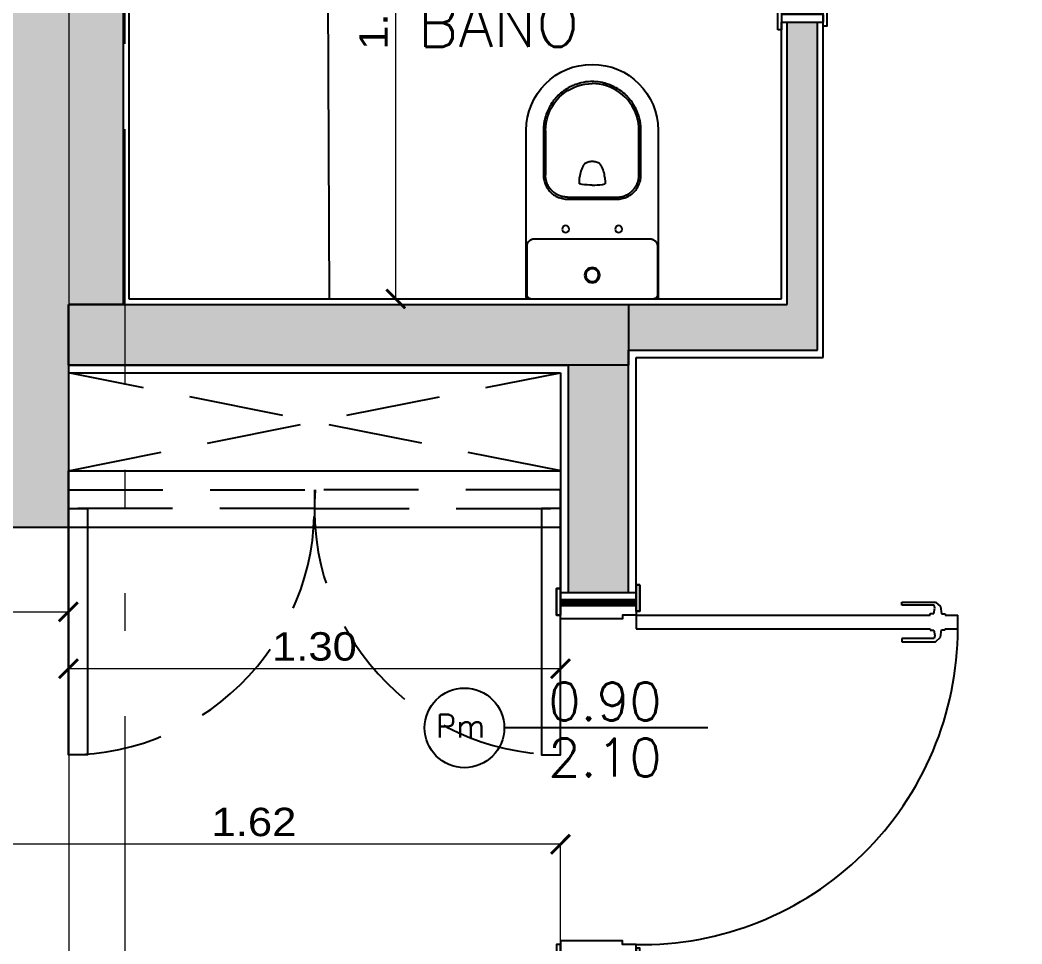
# Model space of a CAD drawing. Header units: metres. Extents: x 219 to 707, y -561 to -17.
# Drawn here: x 358.168 to 360.815, y -127.314 to -124.875 of the extents above; entities that cross this region are included whole.
import ezdxf

# ---------------------------------------------------------------- set-up
doc = ezdxf.new("R2010")
doc.units = ezdxf.units.M
doc.linetypes.add('CYPE_RAYAPUNTOPUNTO', pattern=[0.45, 0.225, -0.075, 0, -0.075, 0, -0.075])
doc.linetypes.add('HIDDEN', pattern=[0.375, 0.25, -0.125])
for name, color, linetype in [('1', 1, 'Continuous'), ('A-Aberturas', 2, 'Continuous'), ('A-Equipamiento fijo', 253, 'Continuous'), ('A-Muros', 4, 'Continuous'), ('A-Proyección', 1, 'HIDDEN'), ('A-Revoques', 1, 'Continuous'), ('A-Texto', 3, 'Continuous'), ('Abert Nomen', 2, 'Continuous'), ('Dr Ejes en bloque', 4, 'Continuous'), ('TCOTA', 1, 'Continuous')]:
    doc.layers.add(name, color=color, linetype=linetype)
doc.layers.add('COTAS_REPLANTEO', color=7, linetype='CYPE_RAYAPUNTOPUNTO', lineweight=0)
doc.layers.add('VIG_CARAS', color=253, linetype='Continuous', lineweight=9)
for name, color, linetype, transparency in [('M-Muro hueco 11', 141, 'Continuous', 0.5), ('M1-Muro Común 20', 12, 'Continuous', 0.5), ('M3- Muro Hueco 15', 113, 'Continuous', 0.7)]:
    doc.layers.add(name, color=color, linetype=linetype, transparency=transparency)
doc.styles.add('1-50', font='arial.ttf', dxfattribs={"width": 1.1, "height": 0.075})
doc.styles.add('T12', font='romans.shx', dxfattribs={"height": 0.12})
doc.styles.add('T6', font='romans.shx', dxfattribs={"height": 0.06})
doc.dimstyles.new('1-50', dxfattribs={"dimscale": 0, "dimtxt": 0.075, "dimasz": 0.05, "dimexe": 0, "dimexo": 0.025, "dimgap": 0.02, "dimtad": 1, "dimzin": 4, "dimdsep": 46, "dimtxsty": '1-50', "dimblk": 'ARCHTICK', "dimcen": 0.09, "dimclrd": 256, "dimclre": 8, "dimclrt": 2, "dimadec": 0, "dimazin": 3, "dimtfac": 1, "dimtofl": 0, "dimtmove": 2, "dimatfit": 3, "dimldrblk": 'OPEN90', "dimfxl": 1, "dimtolj": 1, "dimtzin": 0, "dimlwd": 18, "dimlwe": 18, "dimarcsym": 0})

# ---------------------------------------------------------------- blocks, each defined once
blk = doc.blocks.new('hoja 65')
for p, q in [((1.8722, 6.9573), (1.8722, 6.9907)), ((1.9082, 6.9907), (1.8722, 6.9907)), ((1.8722, 6.9573), (1.8722, 6.9907)), ((1.9082, 6.9907), (1.8722, 6.9907)), ((1.9082, 6.9573), (1.9082, 6.9907)), ((1.9082, 6.9573), (1.9082, 6.9907)), ((1.8378, 6.9321), (1.8496, 6.945)), ((1.8378, 6.9321), (1.8496, 6.945)), ((1.8496, 6.945), (1.869, 6.9476)), ((1.8496, 6.945), (1.869, 6.9476)), ((1.869, 6.9476), (1.869, 6.9573)), ((1.869, 6.9573), (1.8722, 6.9573)), ((1.869, 6.9476), (1.869, 6.9573)), ((1.869, 6.9573), (1.8722, 6.9573)), ((1.9115, 6.9573), (1.9082, 6.9573)), ((1.9115, 6.9573), (1.9082, 6.9573)), ((1.9115, 6.9476), (1.9115, 6.9573)), ((1.9115, 6.9476), (1.9115, 6.9573)), ((1.9308, 6.945), (1.9115, 6.9476)), ((1.9308, 6.945), (1.9115, 6.9476)), ((1.9427, 6.9321), (1.9308, 6.945)), ((1.9427, 6.9321), (1.9308, 6.945)), ((1.8378, 6.8428), (1.8378, 6.9321)), ((1.8378, 6.8428), (1.8378, 6.9321)), ((1.8539, 6.9299), (1.8464, 6.9283)), ((1.8539, 6.9299), (1.8464, 6.9283)), ((1.8464, 6.9283), (1.8464, 6.8428)), ((1.8464, 6.9283), (1.8464, 6.8428)), ((1.8684, 6.9272), (1.8539, 6.9299)), ((1.8684, 6.9272), (1.8539, 6.9299)), ((1.8684, 6.9175), (1.8684, 6.9272)), ((1.8684, 6.9175), (1.8684, 6.9272)), ((1.8722, 6.9175), (1.8684, 6.9175)), ((1.8722, 6.9175), (1.8684, 6.9175)), ((1.8722, 6.3407), (1.8722, 6.9175)), ((1.8722, 6.3407), (1.8722, 6.9175)), ((1.9082, 6.3407), (1.9082, 6.9175)), ((1.9082, 6.9175), (1.912, 6.9175)), ((1.9082, 6.3407), (1.9082, 6.9175)), ((1.9082, 6.9175), (1.912, 6.9175)), ((1.912, 6.9272), (1.9265, 6.9299)), ((1.912, 6.9272), (1.9265, 6.9299)), ((1.912, 6.9175), (1.912, 6.9272)), ((1.912, 6.9175), (1.912, 6.9272)), ((1.9265, 6.9299), (1.9341, 6.9283)), ((1.9265, 6.9299), (1.9341, 6.9283)), ((1.9341, 6.9283), (1.9341, 6.8428)), ((1.9341, 6.9283), (1.9341, 6.8428)), ((1.9427, 6.8428), (1.9427, 6.9321)), ((1.9427, 6.8428), (1.9427, 6.9321)), ((1.8464, 6.8428), (1.8378, 6.8428)), ((1.8464, 6.8428), (1.8378, 6.8428)), ((1.9341, 6.8428), (1.9427, 6.8428)), ((1.9341, 6.8428), (1.9427, 6.8428)), ((1.8722, 6.3407), (1.9082, 6.3407)), ((1.8722, 6.3407), (1.9082, 6.3407))]:
    blk.add_line(p, q)
blk = doc.blocks.new('A$C9029')
at = {"transparency": 33554661}
h = blk.add_hatch(dxfattribs=at)
h.set_pattern_fill('ANSI31', color=1, scale=0.001, angle=180, style=0)
h.set_pattern_definition([(135, (3010.01075, -1180.768174), (0.0022450640303, 0.0022450640303), [])])
h.paths.add_polyline_path([(0.79, 0.01), (0.79, 0.12), (0.775, 0.12), (0.775, 0.01)])
h.paths.add_polyline_path([(0.055, 0.01), (0.055, 0.12), (0.04, 0.12), (0.04, 0.01)])
for p, q in [((0.04, 0.12), (0.02, 0.12)), ((0.79, 0.12), (0.81, 0.12)), ((0.04, 0.01), (0.02, 0.01)), ((0.79, 0.01), (0.81, 0.01))]:
    blk.add_line(p, q, dxfattribs=at)
for points in [[(0, 0.13), (0.07, 0.13), (0.07, 0.12), (0, 0.12)], [(0.83, 0.13), (0.76, 0.13), (0.76, 0.12), (0.83, 0.12)], [(0.01, 0.01), (0.08, 0.01), (0.08, 0), (0.01, 0)], [(0.82, 0.01), (0.75, 0.01), (0.75, 0), (0.82, 0)]]:
    blk.add_lwpolyline(points, close=True, dxfattribs=at)
at = {"color": 0, "linetype": 'ByBlock', "transparency": 33554661}
for points in [[(0.02, 0.12), (0.04, 0.12), (0.04, 0.01), (0.02, 0.01)], [(0.055, 0.12), (0.055, 0.01), (0.09, 0.01), (0.09, 0.084), (0.08, 0.084), (0.08, 0.12)], [(0.775, 0.12), (0.775, 0.01), (0.74, 0.01), (0.74, 0.084), (0.75, 0.084), (0.75, 0.12)], [(0.79, 0.12), (0.81, 0.12), (0.81, 0.01), (0.79, 0.01)]]:
    blk.add_lwpolyline(points, close=True, dxfattribs=at)
at = {"layer": 'A-Proyección', "transparency": 33554661}
blk.add_arc((0.1135, 0.1333), 0.6367, 358.7992, 89.7714, dxfattribs=at)
at = {"transparency": 33554661}
blk.add_blockref('hoja 65', (-1.7922, -6.2207), dxfattribs=at)
blk = doc.blocks.new('P230+cd23f_p')
at = {"layer": 'A-Equipamiento fijo'}
for p, q in [((-146.3, 0), (146.3, 0)), ((146.3, 0), (147.1, 0)), ((162.3, 0), (170.4, 0)), ((-174.4, -4), (-174.4, -445)), ((-172.3, -10), (-172.3, -138.8)), ((-172.3, -10), (-172.3, -10)), ((-172.3, -10), (-172.3, -138.8)), ((-170.4, 0), (-162.3, 0)), ((-162.3, 0), (-147.5, 0)), ((-147.5, 0), (-147.5, 0)), ((-147.5, 0), (-147.1, 0)), ((-147.1, 0), (-146.3, 0)), ((147.1, 0), (147.5, 0)), ((147.5, 0), (147.5, 0)), ((147.5, 0), (162.3, 0)), ((172.3, -138.8), (172.3, -10)), ((172.3, -10), (172.3, -10)), ((172.3, -138.8), (172.3, -10)), ((174.4, -445), (174.4, -4)), ((-172.3, -138.8), (-172.3, -138.8)), ((-152.3, -158.8), (152.3, -158.8)), ((-152.3, -158.8), (-152.3, -158.8)), ((-152.3, -158.8), (152.3, -158.8)), ((152.3, -158.8), (152.3, -158.8)), ((172.3, -138.8), (172.3, -138.8)), ((-65, -263.2), (65, -263.2)), ((-65, -268.6), (65, -268.6)), ((-33.8, -303.8), (-33.7, -303.5)), ((33.7, -303.5), (33.8, -303.8)), ((-128.8, -445), (-128.8, -327)), ((-123.4, -445), (-123.4, -327)), ((123.4, -327), (123.4, -445)), ((128.8, -327), (128.8, -445))]:
    blk.add_line(p, q, dxfattribs=at)
for points in [[(-172.3, -138.8, 0), (-172.2, -140.5, 0), (-172, -142.1, 0), (-171.7, -143.8, 0), (-171.2, -145.4, 0), (-170.6, -147, 0), (-169.8, -148.5, 0), (-168.9, -149.9, 0), (-167.9, -151.3, 0), (-166.8, -152.5, 0), (-165.6, -153.7, 0), (-164.3, -154.8, 0), (-162.9, -155.7, 0), (-161.5, -156.6, 0), (-159.9, -157.3, 0), (-158.3, -157.9, 0), (-156.7, -158.3, 0), (-155.3, -158.6, 0), (-153.8, -158.7, 0), (-152.3, -158.8, 0)], [(-172.3, -138.8, 0), (-172.3, -139.8, 0), (-172.2, -140.8, 0), (-172.1, -141.8, 0), (-171.9, -142.9, 0), (-171.7, -143.9, 0), (-171.4, -144.9, 0), (-171, -145.8, 0), (-170.6, -146.8, 0), (-170.2, -147.7, 0), (-169.7, -148.7, 0), (-169.2, -149.6, 0), (-168.6, -150.4, 0), (-168, -151.3, 0), (-167.3, -152.1, 0), (-166.6, -152.8, 0), (-165.8, -153.5, 0), (-165.1, -154.2, 0), (-164.2, -154.8, 0), (-163.4, -155.4, 0), (-162.5, -156, 0), (-161.6, -156.5, 0), (-160.7, -157, 0), (-159.7, -157.4, 0), (-158.7, -157.7, 0), (-157.7, -158, 0), (-156.7, -158.3, 0), (-155.7, -158.5, 0), (-154.7, -158.6, 0), (-153.6, -158.7, 0), (-152.6, -158.8, 0), (-152.4, -158.8, 0)], [(152.3, -158.8, 0), (154, -158.7, 0), (155.7, -158.5, 0), (157.3, -158.1, 0), (158.9, -157.7, 0), (160.5, -157, 0), (162, -156.3, 0), (163.5, -155.4, 0), (164.8, -154.4, 0), (166.1, -153.3, 0), (167.3, -152.1, 0), (168.3, -150.8, 0), (169.3, -149.4, 0), (170.1, -147.9, 0), (170.8, -146.4, 0), (171.4, -144.8, 0), (171.8, -143.2, 0), (172.1, -141.7, 0), (172.3, -140.3, 0), (172.3, -138.8, 0)], [(152.5, -158.8, 0), (153.3, -158.8, 0), (154.3, -158.7, 0), (155.4, -158.5, 0), (156.4, -158.4, 0), (157.4, -158.1, 0), (158.4, -157.8, 0), (159.4, -157.5, 0), (160.3, -157.1, 0), (161.3, -156.7, 0), (162.2, -156.2, 0), (163.1, -155.6, 0), (164, -155, 0), (164.8, -154.4, 0), (165.6, -153.7, 0), (166.4, -153, 0), (167.1, -152.3, 0), (167.7, -151.5, 0), (168.4, -150.7, 0), (169, -149.9, 0), (169.5, -149, 0), (170, -148.1, 0), (170.5, -147.1, 0), (170.9, -146.2, 0), (171.3, -145.2, 0), (171.6, -144.2, 0), (171.8, -143.2, 0), (172, -142.2, 0), (172.2, -141.1, 0), (172.3, -140.1, 0), (172.3, -139.1, 0), (172.3, -138.8, 0)], [(-128.8, -327, 0), (-128.7, -323.6, 0), (-128.5, -320.1, 0), (-128, -316.6, 0), (-127.3, -313.1, 0), (-126.4, -309.6, 0), (-125.3, -306.1, 0), (-124.1, -302.8, 0), (-122.6, -299.5, 0), (-120.9, -296.2, 0), (-119.1, -293.1, 0), (-117.1, -290.1, 0), (-114.9, -287.2, 0), (-112.6, -284.5, 0), (-110.1, -281.9, 0), (-107.5, -279.4, 0), (-104.8, -277, 0), (-101.9, -274.9, 0), (-98.9, -272.9, 0), (-95.8, -271.1, 0), (-92.5, -269.4, 0), (-89.2, -267.9, 0), (-85.9, -266.7, 0), (-82.4, -265.6, 0), (-78.9, -264.7, 0), (-75.4, -264, 0), (-71.9, -263.5, 0), (-68.4, -263.3, 0), (-65, -263.2, 0)], [(65, -263.2, 0), (68.4, -263.3, 0), (71.9, -263.5, 0), (75.4, -264, 0), (78.9, -264.7, 0), (82.4, -265.6, 0), (85.9, -266.7, 0), (89.2, -267.9, 0), (92.5, -269.4, 0), (95.8, -271.1, 0), (98.9, -272.9, 0), (101.9, -274.9, 0), (104.8, -277, 0), (107.5, -279.4, 0), (110.1, -281.9, 0), (112.6, -284.5, 0), (114.9, -287.2, 0), (117.1, -290.1, 0), (119.1, -293.1, 0), (120.9, -296.2, 0), (122.6, -299.5, 0), (124.1, -302.8, 0), (125.3, -306.1, 0), (126.4, -309.6, 0), (127.3, -313.1, 0), (128, -316.6, 0), (128.5, -320.1, 0), (128.7, -323.6, 0), (128.8, -327, 0)], [(-65, -268.6, 0), (-66.2, -268.6, 0), (-67.6, -268.6, 0), (-68.7, -268.7, 0), (-69.9, -268.8, 0), (-71, -268.9, 0), (-71.9, -269, 0), (-73.1, -269.2, 0), (-74.2, -269.3, 0), (-75.2, -269.5, 0), (-76.1, -269.7, 0), (-77.4, -269.9, 0), (-78.8, -270.2, 0), (-80, -270.5, 0), (-81.2, -270.8, 0), (-82.3, -271.2, 0), (-83.1, -271.4, 0), (-83.9, -271.7, 0), (-84.7, -271.9, 0), (-85.5, -272.3, 0), (-86.3, -272.6, 0), (-87.2, -272.9, 0), (-88.2, -273.4, 0), (-89, -273.8, 0), (-89.6, -274, 0), (-90.2, -274.3, 0), (-90.9, -274.7, 0), (-91.7, -275.1, 0), (-92.4, -275.4, 0), (-92.8, -275.7, 0), (-93.5, -276.1, 0), (-94.1, -276.4, 0), (-94.7, -276.7, 0), (-95.3, -277.1, 0), (-95.9, -277.4, 0), (-96.7, -277.9, 0), (-97.2, -278.3, 0), (-98, -278.8, 0), (-98.8, -279.3, 0), (-99.7, -280, 0), (-100.6, -280.6, 0), (-101.2, -281.1, 0), (-101.9, -281.7, 0), (-102.3, -282, 0), (-102.9, -282.5, 0), (-103.7, -283.2, 0), (-104.3, -283.8, 0), (-104.7, -284.2, 0), (-105.1, -284.6, 0), (-105.5, -285, 0), (-105.9, -285.4, 0), (-106.3, -285.7, 0), (-106.7, -286.2, 0), (-107.5, -286.9, 0), (-108.4, -287.9, 0), (-109.2, -288.7, 0), (-109.8, -289.5, 0), (-110.5, -290.3, 0), (-111.1, -291.1, 0), (-111.8, -292, 0), (-112.5, -292.9, 0), (-113.1, -293.9, 0), (-113.7, -294.7, 0), (-114.4, -295.8, 0), (-114.8, -296.4, 0), (-115.1, -296.9, 0), (-115.4, -297.4, 0), (-115.7, -298, 0), (-116, -298.6, 0), (-116.3, -299.1, 0), (-116.4, -299.4, 0), (-116.6, -299.6, 0), (-116.7, -299.9, 0), (-116.9, -300.2, 0), (-117.1, -300.6, 0), (-117.4, -301.3, 0), (-117.7, -301.9, 0), (-118, -302.4, 0), (-118.2, -302.9, 0), (-118.4, -303.4, 0), (-118.7, -304.1, 0), (-119, -304.8, 0), (-119.7, -306.5, 0), (-120.3, -307.9, 0), (-120.8, -309.4, 0), (-121.2, -311, 0), (-121.6, -312.6, 0), (-122, -314.2, 0), (-122.3, -315.8, 0), (-122.5, -316.9, 0), (-122.7, -318, 0), (-122.9, -319.1, 0), (-123, -320.3, 0), (-123.1, -321.2, 0), (-123.2, -322.1, 0), (-123.3, -322.8, 0), (-123.3, -323.5, 0), (-123.3, -324.2, 0), (-123.4, -325.1, 0), (-123.4, -325.4, 0), (-123.4, -325.6, 0), (-123.4, -325.8, 0), (-123.4, -326.2, 0), (-123.4, -326.4, 0), (-123.4, -326.6, 0), (-123.4, -326.7, 0), (-123.4, -326.8, 0), (-123.4, -327, 0)], [(65, -268.6, 0), (66.2, -268.6, 0), (67.6, -268.6, 0), (68.7, -268.7, 0), (69.9, -268.8, 0), (71, -268.9, 0), (71.9, -269, 0), (73.1, -269.2, 0), (74.2, -269.3, 0), (75.2, -269.5, 0), (76.1, -269.7, 0), (77.4, -269.9, 0), (78.8, -270.2, 0), (80, -270.5, 0), (81.2, -270.8, 0), (82.3, -271.2, 0), (83.1, -271.4, 0), (83.9, -271.7, 0), (84.7, -271.9, 0), (85.5, -272.3, 0), (86.3, -272.6, 0), (87.2, -272.9, 0), (88.3, -273.5, 0), (89.2, -273.9, 0), (89.8, -274.1, 0), (90.7, -274.6, 0), (91.6, -275, 0), (92.4, -275.4, 0), (92.9, -275.7, 0), (93.7, -276.2, 0), (94.3, -276.5, 0), (95.1, -276.9, 0), (95.7, -277.3, 0), (96.6, -277.8, 0), (97.2, -278.3, 0), (98, -278.8, 0), (98.8, -279.3, 0), (99.7, -280, 0), (100.6, -280.6, 0), (101.4, -281.3, 0), (102.1, -281.9, 0), (102.8, -282.4, 0), (103.8, -283.3, 0), (104.8, -284.2, 0), (105.6, -285, 0), (106.3, -285.7, 0), (106.8, -286.2, 0), (107.5, -286.9, 0), (108.5, -288, 0), (109.2, -288.8, 0), (109.9, -289.5, 0), (110.5, -290.3, 0), (111.1, -291.1, 0), (112, -292.2, 0), (112.8, -293.4, 0), (113.6, -294.6, 0), (114.4, -295.8, 0), (114.8, -296.6, 0), (115.2, -297.2, 0), (115.6, -297.9, 0), (116, -298.6, 0), (116.3, -299.1, 0), (116.5, -299.5, 0), (116.7, -299.8, 0), (116.8, -300.1, 0), (117.1, -300.6, 0), (117.5, -301.4, 0), (117.8, -302.1, 0), (118.1, -302.6, 0), (118.3, -303.2, 0), (118.7, -304, 0), (119, -304.8, 0), (119.8, -306.8, 0), (120.4, -308.4, 0), (121, -310.3, 0), (121.5, -312.1, 0), (121.9, -313.8, 0), (122.3, -315.8, 0), (122.5, -316.9, 0), (122.7, -318, 0), (122.9, -319.1, 0), (123, -320.3, 0), (123.1, -321.2, 0), (123.2, -322.1, 0), (123.3, -322.8, 0), (123.3, -323.5, 0), (123.3, -324.2, 0), (123.4, -325.1, 0), (123.4, -325.4, 0), (123.4, -325.7, 0), (123.4, -326.2, 0), (123.4, -326.4, 0), (123.4, -326.6, 0), (123.4, -326.7, 0), (123.4, -326.8, 0), (123.4, -327, 0)], [(0, -300, 0), (-6.7, -300.4, 0), (-13.4, -300.9, 0), (-20.2, -301.6, 0), (-27, -302.4, 0), (-33.7, -303.5, 0)], [(0, -300, 0), (6.7, -300.4, 0), (13.4, -300.9, 0), (20.2, -301.6, 0), (27, -302.4, 0), (33.7, -303.5, 0)], [(-23.5, -352.3, 0), (-25.1, -349.4, 0), (-26.5, -346.4, 0), (-27.8, -343.3, 0), (-29, -340.2, 0), (-30, -337.1, 0), (-31.2, -333.1, 0), (-32.1, -329, 0), (-32.8, -324.9, 0), (-33.3, -320.8, 0)], [(33.3, -320.8, 0), (32.8, -324.9, 0), (32.1, -329, 0), (31.2, -333.1, 0), (30, -337.1, 0), (28.7, -341, 0), (27.2, -344.8, 0), (25.4, -348.6, 0), (23.5, -352.3, 0)], [(-15.5, -359.4, 0), (-16.7, -358.8, 0), (-17.9, -358.2, 0), (-19, -357.4, 0), (-20.1, -356.5, 0), (-20.9, -355.8, 0), (-21.6, -355, 0), (-22.3, -354.1, 0), (-22.9, -353.2, 0), (-23.5, -352.3, 0)], [(0, -362.5, 0), (-2.7, -362.5, 0), (-5.3, -362.2, 0), (-7.9, -361.8, 0), (-10.4, -361.2, 0), (-12.9, -360.4, 0), (-15.5, -359.4, 0)], [(15.5, -359.4, 0), (12.9, -360.4, 0), (10.4, -361.2, 0), (7.9, -361.8, 0), (5.3, -362.2, 0), (2.7, -362.5, 0), (0, -362.5, 0)], [(23.5, -352.3, 0), (22.8, -353.5, 0), (22, -354.6, 0), (21.1, -355.6, 0), (20.1, -356.5, 0), (19, -357.4, 0), (17.9, -358.2, 0), (16.7, -358.8, 0), (15.5, -359.4, 0)], [(0, -573.8, 0), (-0.4, -573.8, 0), (-0.6, -573.8, 0), (-0.6, -573.8, 0), (-0.6, -573.8, 0), (-0.6, -573.8, 0), (-0.6, -573.8, 0), (-0.6, -573.8, 0), (-0.6, -573.8, 0), (-4.8, -573.8, 0), (-10.1, -573.4, 0), (-12.7, -573.2, 0), (-13, -573.2, 0), (-13.2, -573.2, 0), (-13.2, -573.2, 0), (-13.2, -573.2, 0), (-13.2, -573.2, 0), (-13.2, -573.2, 0), (-13.2, -573.2, 0), (-13.2, -573.2, 0), (-13.2, -573.2, 0), (-16.5, -572.8, 0), (-19.7, -572.3, 0), (-24.3, -571.5, 0), (-28.8, -570.6, 0), (-29.3, -570.5, 0), (-29.8, -570.3, 0), (-30.3, -570.2, 0), (-30.8, -570.1, 0), (-31.3, -570, 0), (-31.8, -569.9, 0), (-32.3, -569.7, 0), (-32.7, -569.6, 0), (-34.6, -569.1, 0), (-37.4, -568.3, 0), (-40.1, -567.4, 0), (-42.5, -566.6, 0), (-42.8, -566.5, 0), (-43, -566.4, 0), (-43.3, -566.3, 0), (-43.6, -566.2, 0), (-43.8, -566.2, 0), (-44.1, -566.1, 0), (-44.4, -566, 0), (-47.3, -564.9, 0), (-50.1, -563.7, 0), (-52.6, -562.6, 0), (-52.8, -562.5, 0), (-53, -562.4, 0), (-53.2, -562.3, 0), (-53.5, -562.2, 0), (-54, -562, 0), (-56.2, -560.9, 0), (-60, -559, 0), (-63.6, -557, 0), (-67.3, -554.9, 0), (-71.9, -551.9, 0), (-73.9, -550.5, 0), (-74.2, -550.4, 0), (-74.4, -550.2, 0), (-74.6, -550, 0), (-74.8, -549.9, 0), (-75.1, -549.7, 0), (-75.3, -549.6, 0), (-75.5, -549.4, 0), (-79.6, -546.3, 0), (-83.6, -543.1, 0), (-87, -540.1, 0), (-88.4, -538.7, 0), (-88.6, -538.5, 0), (-88.8, -538.3, 0), (-89, -538.2, 0), (-89.2, -538, 0), (-89.4, -537.8, 0), (-89.6, -537.6, 0), (-92.3, -534.9, 0), (-94.9, -532.1, 0), (-97.2, -529.6, 0), (-98.1, -528.5, 0), (-98.2, -528.4, 0), (-98.4, -528.2, 0), (-98.5, -528.1, 0), (-98.6, -528, 0), (-98.7, -527.8, 0), (-98.8, -527.7, 0), (-98.9, -527.6, 0), (-101.1, -524.8, 0), (-103.3, -522, 0), (-103.7, -521.4, 0), (-104.2, -520.8, 0), (-104.6, -520.3, 0), (-105, -519.7, 0), (-105.4, -519.1, 0), (-105.8, -518.6, 0), (-106.2, -518, 0), (-106.6, -517.4, 0), (-109.2, -513.4, 0), (-110.4, -511.4, 0), (-111, -510.4, 0), (-111.3, -509.9, 0), (-111.5, -509.6, 0), (-111.6, -509.5, 0), (-111.6, -509.4, 0), (-111.6, -509.4, 0), (-111.6, -509.4, 0), (-111.6, -509.3, 0), (-111.6, -509.3, 0), (-111.6, -509.3, 0), (-111.6, -509.3, 0), (-111.6, -509.3, 0), (-111.6, -509.3, 0), (-111.6, -509.3, 0), (-111.6, -509.3, 0), (-111.6, -509.3, 0), (-111.7, -509.3, 0), (-111.7, -509.3, 0), (-111.7, -509.2, 0), (-111.8, -509.1, 0), (-111.9, -508.9, 0), (-112, -508.6, 0), (-112.4, -508, 0), (-112.9, -507, 0), (-113.3, -506.4, 0), (-113.3, -506.3, 0), (-113.5, -506, 0), (-113.6, -505.7, 0), (-113.8, -505.4, 0), (-114, -505.1, 0), (-114.1, -504.8, 0), (-115.8, -501.4, 0), (-117.7, -497.5, 0), (-119.3, -493.6, 0), (-120.7, -490.1, 0), (-121.3, -488.5, 0), (-121.3, -488.3, 0), (-121.4, -488.1, 0), (-121.5, -487.9, 0), (-121.6, -487.7, 0), (-121.6, -487.5, 0), (-121.7, -487.3, 0), (-122.9, -483.6, 0), (-124, -479.9, 0), (-124.2, -479.1, 0), (-124.5, -478.3, 0), (-124.7, -477.4, 0), (-124.9, -476.6, 0), (-125.1, -475.7, 0), (-125.3, -474.9, 0), (-125.5, -474.1, 0), (-126.6, -469, 0), (-127, -466.8, 0), (-127, -466.6, 0), (-127.1, -466.4, 0), (-127.1, -466.2, 0), (-127.1, -466, 0), (-127.2, -465.5, 0), (-127.5, -463.5, 0), (-128.1, -458.9, 0), (-128.5, -454.3, 0), (-128.8, -449.6, 0), (-128.8, -445, 0)], [(-123.4, -445, 0), (-123, -454.3, 0), (-122, -463.7, 0), (-120.1, -473.2, 0), (-117.5, -482.6, 0), (-114.2, -491.8, 0), (-110.1, -500.8, 0), (-105.2, -509.4, 0), (-99.7, -517.6, 0), (-93.7, -525.3, 0), (-87, -532.5, 0), (-79.9, -539, 0), (-72.2, -545, 0), (-64.2, -550.4, 0), (-55.8, -555.1, 0), (-47, -559.1, 0), (-38, -562.4, 0), (-28.7, -565, 0), (-19.3, -566.9, 0), (-9.7, -568, 0), (0, -568.4, 0)], [(128.8, -445, 0), (128.8, -448.9, 0), (128.6, -452.9, 0), (128.3, -456.8, 0), (127.7, -462, 0), (127.4, -464.2, 0), (127.4, -464.5, 0), (127.3, -464.7, 0), (127.3, -465, 0), (127.2, -465.3, 0), (127.2, -465.5, 0), (127.2, -465.8, 0), (127.1, -466, 0), (126.4, -469.8, 0), (125.6, -473.6, 0), (125.4, -474.7, 0), (125.1, -475.6, 0), (124.9, -476.6, 0), (124.6, -477.6, 0), (124.4, -478.6, 0), (123, -483.5, 0), (122.3, -485.6, 0), (122, -486.5, 0), (121.9, -486.6, 0), (121.9, -486.8, 0), (121.9, -486.9, 0), (121.8, -487, 0), (121.8, -487.1, 0), (121.7, -487.2, 0), (121.7, -487.3, 0), (120, -492, 0), (118, -496.7, 0), (115.9, -501.3, 0), (113.6, -505.8, 0), (113.4, -506.1, 0), (113.4, -506.2, 0), (113.3, -506.3, 0), (113.3, -506.4, 0), (113.2, -506.5, 0), (113.2, -506.6, 0), (113.1, -506.6, 0), (112.9, -507.1, 0), (112.4, -507.9, 0), (112, -508.7, 0), (111.8, -509.1, 0), (111.7, -509.2, 0), (111.7, -509.3, 0), (111.6, -509.3, 0), (111.6, -509.3, 0), (111.6, -509.3, 0), (111.6, -509.3, 0), (111.6, -509.3, 0), (110.8, -510.8, 0), (109.9, -512.3, 0), (109, -513.7, 0), (108.1, -515.2, 0), (107.1, -516.6, 0), (106, -518.2, 0), (104.7, -520.1, 0), (102.6, -522.9, 0), (100.5, -525.7, 0), (100, -526.2, 0), (99.6, -526.7, 0), (99.1, -527.3, 0), (98.8, -527.7, 0), (98.6, -528, 0), (98.3, -528.3, 0), (98.1, -528.6, 0), (97.8, -528.8, 0), (95.6, -531.4, 0), (93.3, -533.9, 0), (91.2, -536, 0), (91, -536.3, 0), (90.7, -536.5, 0), (90.4, -536.8, 0), (90.1, -537.1, 0), (89.8, -537.3, 0), (89.6, -537.6, 0), (85.8, -541.1, 0), (81.9, -544.5, 0), (78.4, -547.3, 0), (76.8, -548.5, 0), (76.1, -549, 0), (76, -549.1, 0), (75.9, -549.1, 0), (75.8, -549.2, 0), (75.7, -549.2, 0), (75.7, -549.3, 0), (75.6, -549.3, 0), (75.5, -549.4, 0), (71.6, -552.1, 0), (67.6, -554.7, 0), (63.5, -557.1, 0), (60.7, -558.6, 0), (57.9, -560.1, 0), (55.4, -561.3, 0), (55.2, -561.4, 0), (54.9, -561.5, 0), (54.7, -561.7, 0), (54.5, -561.8, 0), (54.2, -561.9, 0), (54, -562, 0), (53.7, -562.1, 0), (53.5, -562.2, 0), (48.4, -564.4, 0), (46.2, -565.3, 0), (45.2, -565.7, 0), (45, -565.7, 0), (44.9, -565.8, 0), (44.8, -565.8, 0), (44.6, -565.9, 0), (44.5, -565.9, 0), (44.4, -566, 0), (41.1, -567.1, 0), (37.8, -568.2, 0), (37, -568.4, 0), (36.3, -568.6, 0), (35.5, -568.8, 0), (34.8, -569.1, 0), (34, -569.3, 0), (33.1, -569.5, 0), (31.8, -569.9, 0), (26.5, -571.1, 0), (21.2, -572.1, 0), (15.8, -572.9, 0), (15.1, -573, 0), (14.8, -573, 0), (14.5, -573, 0), (14.3, -573, 0), (13.4, -573.1, 0), (11.9, -573.3, 0), (9.2, -573.5, 0), (4.4, -573.8, 0), (1.3, -573.8, 0), (0.9, -573.8, 0), (0.8, -573.8, 0), (0.8, -573.8, 0), (0.8, -573.8, 0), (0.8, -573.8, 0), (0.8, -573.8, 0), (0.5, -573.8, 0), (0, -573.8, 0)], [(123.4, -445, 0), (123, -454.3, 0), (122, -463.7, 0), (120.1, -473.2, 0), (117.5, -482.6, 0), (114.2, -491.8, 0), (110.1, -500.8, 0), (105.2, -509.4, 0), (99.7, -517.6, 0), (93.7, -525.3, 0), (87, -532.5, 0), (79.9, -539, 0), (72.2, -545, 0), (64.2, -550.4, 0), (55.8, -555.1, 0), (47, -559.1, 0), (38, -562.4, 0), (28.7, -565, 0), (19.3, -566.9, 0), (9.7, -568, 0), (0, -568.4, 0)]]:
    blk.add_polyline3d(points, dxfattribs=at)
for centre, radius in [((0, -62.7), 20), ((0, -62.7), 17), ((-70, -184.4), 9), ((70, -184.4), 9)]:
    blk.add_circle(centre, radius, dxfattribs=at)
for centre, radius, start, end in [((-170.4, -4), 4, 90, 180), ((-162.3, -10), 10, 114.5584, 175.4865), ((-162.3, -10), 10, 175.4978, 180), ((-162.3, -10), 10, 112.355, 114.5705), ((-162.3, -10), 10, 89.9998, 112.3626), ((162.3, -10), 10, 67.6393, 90.0002), ((162.3, -10), 10, 65.4505, 67.6469), ((162.3, -10), 10, 4.524, 65.4626), ((170.4, -4), 4, 0, 90), ((162.3, -10), 10, 0, 4.5127), ((104.2, -308.3), 138.1, 178.1307, 185.1864), ((-104.2, -308.3), 138.1, 354.8136, 1.8693), ((0, -445), 174.4, 180, 0)]:
    blk.add_arc(centre, radius, start, end, dxfattribs=at)
blk = doc.blocks.new('P0.90 Marco 0.20 Planta')
at = {"transparency": 33554661}
h = blk.add_hatch(dxfattribs=at)
h.set_pattern_fill('ANSI31', color=1, scale=0.001, angle=270, style=0)
h.set_pattern_definition([(315, (363.157686, -25.5542188), (0.00224506403, 0.00224506403), [])])
h.paths.add_polyline_path([(359.7432, -114.4673), (359.9432, -114.4673), (359.9432, -114.4523), (359.7432, -114.4523)])
h = blk.add_hatch(dxfattribs=at)
h.set_pattern_fill('ANSI31', color=1, scale=0.001, angle=270, style=0)
h.set_pattern_definition([(315, (363.157686, -26.4892188), (0.00224506403, 0.00224506403), [])])
h.paths.add_polyline_path([(359.9432, -115.4023), (359.7432, -115.4023), (359.7432, -115.3873), (359.9432, -115.3873)])
for p, q in [((359.7432, -114.4523), (359.7432, -114.4323)), ((359.9432, -114.4523), (359.9432, -114.4323)), ((360.6453, -114.4579), (360.7345, -114.4579)), ((360.6453, -114.4665), (360.6453, -114.4579)), ((360.6453, -114.4579), (360.7345, -114.4579)), ((360.6453, -114.4665), (360.6453, -114.4579)), ((360.7308, -114.4665), (360.6453, -114.4665)), ((360.7308, -114.4665), (360.6453, -114.4665)), ((360.7297, -114.4885), (360.7324, -114.474)), ((360.7297, -114.4885), (360.7324, -114.474)), ((360.7324, -114.474), (360.7308, -114.4665)), ((360.7324, -114.474), (360.7308, -114.4665)), ((360.7345, -114.4579), (360.7475, -114.4697)), ((360.7345, -114.4579), (360.7475, -114.4697)), ((360.7475, -114.4697), (360.7501, -114.4891)), ((360.7475, -114.4697), (360.7501, -114.4891)), ((359.9432, -114.4923), (360.72, -114.4923)), ((359.9432, -114.4923), (359.9432, -114.5283)), ((359.9432, -114.4923), (360.72, -114.4923)), ((359.9432, -114.4923), (359.9432, -114.5283)), ((360.72, -114.4923), (360.72, -114.4885)), ((360.72, -114.4885), (360.7297, -114.4885)), ((360.72, -114.4923), (360.72, -114.4885)), ((360.72, -114.4885), (360.7297, -114.4885)), ((360.7501, -114.4891), (360.7598, -114.4891)), ((360.7501, -114.4891), (360.7598, -114.4891)), ((360.7598, -114.4891), (360.7598, -114.4923)), ((360.7598, -114.4891), (360.7598, -114.4923)), ((360.7598, -114.4923), (360.7932, -114.4923)), ((360.7598, -114.4923), (360.7932, -114.4923)), ((360.7932, -114.5283), (360.7932, -114.4923)), ((360.7932, -114.5283), (360.7932, -114.4923)), ((359.9432, -114.5283), (360.72, -114.5283)), ((359.9432, -114.5283), (360.72, -114.5283)), ((360.72, -114.5283), (360.72, -114.5321)), ((360.72, -114.5283), (360.72, -114.5321)), ((360.7598, -114.5283), (360.7932, -114.5283)), ((360.7598, -114.5316), (360.7598, -114.5283)), ((360.7598, -114.5283), (360.7932, -114.5283)), ((360.7598, -114.5316), (360.7598, -114.5283)), ((360.7308, -114.5542), (360.6453, -114.5542)), ((360.6453, -114.5542), (360.6453, -114.5628)), ((360.7308, -114.5542), (360.6453, -114.5542)), ((360.6453, -114.5542), (360.6453, -114.5628)), ((360.72, -114.5321), (360.7297, -114.5321)), ((360.72, -114.5321), (360.7297, -114.5321)), ((360.7297, -114.5321), (360.7324, -114.5466)), ((360.7297, -114.5321), (360.7324, -114.5466)), ((360.7324, -114.5466), (360.7308, -114.5542)), ((360.7324, -114.5466), (360.7308, -114.5542)), ((360.7345, -114.5628), (360.7475, -114.5509)), ((360.7345, -114.5628), (360.7475, -114.5509)), ((360.7475, -114.5509), (360.7501, -114.5316)), ((360.7475, -114.5509), (360.7501, -114.5316)), ((360.7501, -114.5316), (360.7598, -114.5316)), ((360.7501, -114.5316), (360.7598, -114.5316)), ((360.6453, -114.5628), (360.7345, -114.5628)), ((360.6453, -114.5628), (360.7345, -114.5628)), ((359.7432, -115.4023), (359.7432, -115.4223)), ((359.9432, -115.4023), (359.9432, -115.4223))]:
    blk.add_line(p, q, dxfattribs=at)
for points in [[(359.7432, -114.4223), (359.7432, -114.4923), (359.7332, -114.4923), (359.7332, -114.4223)], [(359.9532, -114.4123), (359.9532, -114.4823), (359.9432, -114.4823), (359.9432, -114.4123)], [(359.7432, -115.4323), (359.7432, -115.3623), (359.7332, -115.3623), (359.7332, -115.4323)], [(359.9532, -115.4423), (359.9532, -115.3723), (359.9432, -115.3723), (359.9432, -115.4423)]]:
    blk.add_lwpolyline(points, close=True, dxfattribs=at)
at = {"color": 0, "linetype": 'ByBlock', "transparency": 33554661}
for points in [[(359.7432, -114.4223), (359.7332, -114.4223), (359.7332, -114.4923), (359.7432, -114.4923)], [(359.9532, -114.4123), (359.9432, -114.4123), (359.9432, -114.4823), (359.9532, -114.4823)], [(359.9432, -114.4323), (359.9432, -114.4523), (359.7432, -114.4523), (359.7432, -114.4323)], [(359.9432, -114.4673), (359.9432, -114.4923), (359.9072, -114.4923), (359.9072, -114.5023), (359.7432, -114.5023), (359.7432, -114.4673)], [(359.9432, -115.3873), (359.9432, -115.3623), (359.9072, -115.3623), (359.9072, -115.3523), (359.7432, -115.3523), (359.7432, -115.3873)], [(359.9432, -115.4223), (359.9432, -115.4023), (359.7432, -115.4023), (359.7432, -115.4223)]]:
    blk.add_lwpolyline(points, close=True, dxfattribs=at)
at = {"color": 1, "transparency": 33554661}
blk.add_arc((359.9573, -114.5266), 0.8359, 269.0308, 359.8793, dxfattribs=at)
blk = doc.blocks.new('PM - Cota Planta')
at = {"layer": 'Abert Nomen'}
blk.add_line((354.2507, -115.4407), (354.2507, -115.9785), dxfattribs=at)
blk.add_circle((354.2507, -116.0837), 0.1052, dxfattribs=at)
at = {"layer": 'Abert Nomen', "style": 'T6'}
for s, height, p in [('0.90', 0.1, (354.2309, -115.8625)), ('2.10', 0.1, (354.3792, -115.8625)), ('Pm', 0.06, (354.2757, -116.1593))]:
    blk.add_text(s, height=height, rotation=90, dxfattribs=at).set_placement(p)
blk = doc.blocks.new('_ArchTick')
at = {"color": 0, "linetype": 'ByBlock', "const_width": 0.15}
blk.add_lwpolyline([(-0.5, -0.5), (0.5, 0.5)], dxfattribs=at)
blk = doc.blocks.new('*D158')
at = {"layer": 'Defpoints', "color": 0, "transparency": 16777216}
for p in [(358.9857, -124.071), (359.1605, -124.071), (358.9856, -125.611)]:
    blk.add_point(p, dxfattribs=at)
at = {"layer": 'TCOTA', "color": 8, "lineweight": 18, "transparency": 16777216}
for p, q in [((359.0107, -124.071), (359.1605, -124.071)), ((359.0106, -125.611), (359.1605, -125.611))]:
    blk.add_line(p, q, dxfattribs=at)
at = {"layer": 'TCOTA', "lineweight": 18, "transparency": 16777216}
blk.add_line((359.1605, -125.611), (359.1605, -124.071), dxfattribs=at)
at = {"layer": 'TCOTA', "lineweight": 18, "transparency": 16777216, "xscale": 0.05, "yscale": 0.05, "zscale": 0.05}
for p, rotation in [((359.1605, -124.071), 90), ((359.1605, -125.611), 270)]:
    blk.add_blockref('_ArchTick', p, dxfattribs=dict(at, rotation=rotation))
at = {"layer": 'TCOTA', "color": 2, "transparency": 16777216, "insert": (359.1022, -124.841), "char_height": 0.075, "attachment_point": 5, "rotation": 90, "style": '1-50'}
blk.add_mtext('\\A1;1.54', dxfattribs=at)
blk = doc.blocks.new('_Open90')
at = {"color": 0, "linetype": 'ByBlock', "lineweight": -2}
for p, q in [((0, 0), (-1, 0)), ((-0.5, 0.5), (0, 0)), ((0, 0), (-0.5, -0.5))]:
    blk.add_line(p, q, dxfattribs=at)
blk = doc.blocks.new('*D162')
at = {"layer": 'Defpoints', "color": 0, "transparency": 16777216}
for p in [(361.3097, -127.2259), (359.7957, -127.4215), (359.7957, -127.4827)]:
    blk.add_point(p, dxfattribs=at)
at = {"layer": 'TCOTA', "color": 8, "lineweight": 18, "transparency": 16777216}
for p, q in [((361.3097, -127.2509), (361.3097, -127.4827)), ((359.7957, -127.4465), (359.7957, -127.4827))]:
    blk.add_line(p, q, dxfattribs=at)
at = {"layer": 'TCOTA', "lineweight": 18, "transparency": 16777216}
blk.add_line((361.3097, -127.4827), (359.7957, -127.4827), dxfattribs=at)
at = {"layer": 'TCOTA', "lineweight": 18, "transparency": 16777216, "xscale": 0.05, "yscale": 0.05, "zscale": 0.05, "rotation": 180}
blk.add_blockref('_ArchTick', (359.7957, -127.4827), dxfattribs=at)
at = {"layer": 'TCOTA', "lineweight": 18, "transparency": 16777216, "xscale": 0.05, "yscale": 0.05, "zscale": 0.05}
blk.add_blockref('_ArchTick', (361.3097, -127.4827), dxfattribs=at)
at = {"layer": 'TCOTA', "color": 2, "transparency": 16777216, "insert": (360.5527, -127.4244), "char_height": 0.075, "attachment_point": 5, "style": '1-50'}
blk.add_mtext('\\A1;1.51', dxfattribs=at)
blk = doc.blocks.new('*D391')
at = {"layer": 'Defpoints', "color": 0, "transparency": 16777216}
for p in [(357.976, -127.0511), (357.976, -127.4151), (359.5957, -127.4041)]:
    blk.add_point(p, dxfattribs=at)
at = {"layer": 'TCOTA', "color": 8, "lineweight": 18, "transparency": 16777216}
for p, q in [((357.976, -127.3901), (357.976, -127.0511)), ((359.5957, -127.3791), (359.5957, -127.0511))]:
    blk.add_line(p, q, dxfattribs=at)
at = {"layer": 'TCOTA', "lineweight": 18, "transparency": 16777216}
blk.add_line((359.5957, -127.0511), (357.976, -127.0511), dxfattribs=at)
at = {"layer": 'TCOTA', "lineweight": 18, "transparency": 16777216, "xscale": 0.05, "yscale": 0.05, "zscale": 0.05, "rotation": 180}
blk.add_blockref('_ArchTick', (357.976, -127.0511), dxfattribs=at)
at = {"layer": 'TCOTA', "lineweight": 18, "transparency": 16777216, "xscale": 0.05, "yscale": 0.05, "zscale": 0.05}
blk.add_blockref('_ArchTick', (359.5957, -127.0511), dxfattribs=at)
at = {"layer": 'TCOTA', "color": 2, "transparency": 16777216, "insert": (358.7858, -126.9928), "char_height": 0.075, "attachment_point": 5, "style": '1-50'}
blk.add_mtext('\\A1;1.62', dxfattribs=at)
blk = doc.blocks.new('*D394')
at = {"layer": 'Defpoints', "color": 0, "transparency": 16777216}
for p in [(356.6958, -126.2148), (358.2956, -126.2148), (358.2956, -126.4375)]:
    blk.add_point(p, dxfattribs=at)
at = {"layer": 'TCOTA', "color": 8, "lineweight": 18, "transparency": 16777216}
for p, q in [((356.6958, -126.2398), (356.6958, -126.4375)), ((358.2956, -126.2398), (358.2956, -126.4375))]:
    blk.add_line(p, q, dxfattribs=at)
at = {"layer": 'TCOTA', "lineweight": 18, "transparency": 16777216}
blk.add_line((356.6958, -126.4375), (358.2956, -126.4375), dxfattribs=at)
at = {"layer": 'TCOTA', "lineweight": 18, "transparency": 16777216, "xscale": 0.05, "yscale": 0.05, "zscale": 0.05, "rotation": 180}
blk.add_blockref('_ArchTick', (356.6958, -126.4375), dxfattribs=at)
at = {"layer": 'TCOTA', "lineweight": 18, "transparency": 16777216, "xscale": 0.05, "yscale": 0.05, "zscale": 0.05}
blk.add_blockref('_ArchTick', (358.2956, -126.4375), dxfattribs=at)
at = {"layer": 'TCOTA', "color": 2, "transparency": 16777216, "insert": (357.4957, -126.3792), "char_height": 0.075, "attachment_point": 5, "style": '1-50'}
blk.add_mtext('\\A1;1.60', dxfattribs=at)
blk = doc.blocks.new('*D395')
at = {"layer": 'Defpoints', "color": 0, "transparency": 16777216}
for p in [(358.2956, -126.2148), (359.5957, -126.3859), (358.2956, -126.5875)]:
    blk.add_point(p, dxfattribs=at)
at = {"layer": 'TCOTA', "color": 8, "lineweight": 18, "transparency": 16777216}
for p, q in [((358.2956, -126.2398), (358.2956, -126.5875)), ((359.5957, -126.4109), (359.5957, -126.5875))]:
    blk.add_line(p, q, dxfattribs=at)
at = {"layer": 'TCOTA', "lineweight": 18, "transparency": 16777216}
blk.add_line((359.5957, -126.5875), (358.2956, -126.5875), dxfattribs=at)
at = {"layer": 'TCOTA', "lineweight": 18, "transparency": 16777216, "xscale": 0.05, "yscale": 0.05, "zscale": 0.05, "rotation": 180}
blk.add_blockref('_ArchTick', (358.2956, -126.5875), dxfattribs=at)
at = {"layer": 'TCOTA', "lineweight": 18, "transparency": 16777216, "xscale": 0.05, "yscale": 0.05, "zscale": 0.05}
blk.add_blockref('_ArchTick', (359.5957, -126.5875), dxfattribs=at)
at = {"layer": 'TCOTA', "color": 2, "transparency": 16777216, "insert": (358.9457, -126.5292), "char_height": 0.075, "attachment_point": 5, "style": '1-50'}
blk.add_mtext('\\A1;1.30', dxfattribs=at)
blk = doc.blocks.new('*D491')
at = {"layer": 'Defpoints', "color": 0, "transparency": 16777216}
for p in [(356.6958, -126.2148), (358.2956, -126.2148), (358.2956, -126.4375)]:
    blk.add_point(p, dxfattribs=at)
at = {"layer": 'TCOTA', "color": 8, "lineweight": 18, "transparency": 16777216}
for p, q in [((356.6958, -126.2398), (356.6958, -126.4375)), ((358.2956, -126.2398), (358.2956, -126.4375))]:
    blk.add_line(p, q, dxfattribs=at)
at = {"layer": 'TCOTA', "lineweight": 18, "transparency": 16777216}
blk.add_line((356.6958, -126.4375), (358.2956, -126.4375), dxfattribs=at)
at = {"layer": 'TCOTA', "lineweight": 18, "transparency": 16777216, "xscale": 0.05, "yscale": 0.05, "zscale": 0.05, "rotation": 180}
blk.add_blockref('_ArchTick', (356.6958, -126.4375), dxfattribs=at)
at = {"layer": 'TCOTA', "lineweight": 18, "transparency": 16777216, "xscale": 0.05, "yscale": 0.05, "zscale": 0.05}
blk.add_blockref('_ArchTick', (358.2956, -126.4375), dxfattribs=at)
at = {"layer": 'TCOTA', "color": 2, "transparency": 16777216, "insert": (357.4957, -126.3792), "char_height": 0.075, "attachment_point": 5, "style": '1-50'}
blk.add_mtext('\\A1;1.60', dxfattribs=at)
blk = doc.blocks.new('A$Ce77abe1e')
at = {"layer": 'VIG_CARAS'}
blk.add_lwpolyline([(16.7011, -4.0492), (16.7011, -9.6381)], dxfattribs=at)
blk = doc.blocks.new('DSADADASDAS')
at = {"layer": 'COTAS_REPLANTEO', "ltscale": 3}
blk.add_line((132.7277, 125.9327, -0.525), (132.7277, 146.4778, -0.525), dxfattribs=at)

msp = doc.modelspace()

# ---------------------------------------------------------------- hatches: boundary and pattern name
at = {"layer": 'M-Muro hueco 11', "transparency": 33554534}
h = msp.add_hatch(color=256, dxfattribs=at)
h.dxf.hatch_style = 1
h.paths.add_polyline_path([(360.1947, -125.626), (360.2748, -125.626), (360.2748, -124.8804), (360.1947, -124.8804)])
at = {"layer": 'M1-Muro Común 20', "transparency": 33554687}
h = msp.add_hatch(color=256, dxfattribs=at)
h.dxf.hatch_style = 1
h.paths.add_polyline_path([(358.2956, -120.526), (358.0956, -120.526), (358.0956, -121.726), (358.0956, -123.7753), (358.2956, -123.7753)])
h.paths.add_polyline_path([(358.2956, -124.4753), (358.0956, -124.4753), (358.0956, -124.926), (358.0956, -126.0648), (356.9458, -126.0648), (356.9458, -125.776), (358.0956, -125.776), (358.0955, -125.626), (356.7958, -125.626), (356.7958, -126.2148), (358.2956, -126.2148)])
h.paths.add_polyline_path([(355.5958, -124.475), (355.3958, -124.475), (355.3958, -126.1998), (355.6958, -126.1998), (355.6958, -126.0648), (355.5808, -126.0648)])
h.paths.add_polyline_path([(355.5808, -123.226), (355.5808, -122.926), (355.5808, -122.626), (355.5808, -122.326), (355.5808, -122.026), (355.5808, -120.526), (355.3958, -120.526), (355.3958, -123.776), (355.5808, -123.776), (355.5808, -123.526)])
h.paths.add_polyline_path([(358.0958, -120.3255), (356.0938, -120.326), (356.0938, -120.526), (358.0958, -120.526)])
edge = h.paths.add_edge_path()
edge.add_line((357.0097, -120.526), (357.0674, -120.526))
edge.add_line((357.0674, -120.526), (356.8952, -120.526))
edge.add_arc((356.9525, -121.0098), 0.4871, 83.2533, 96.7467, ccw=False)
edge = h.paths.add_edge_path()
edge.add_line((358.0952, -124.4753), (358.0955, -124.445))
edge.add_arc((356.8956, -124.426), 1.2, 357.6481, 359.0932, ccw=False)
edge.add_line((358.0946, -124.4753), (358.0952, -124.4753))
h = msp.add_hatch(color=256, dxfattribs=at)
h.dxf.hatch_style = 1
h.paths.add_polyline_path([(358.4407, -123.156), (358.2956, -123.156), (358.2956, -123.7753), (358.3956, -123.7753), (358.3956, -124.1253), (358.4407, -124.1253)])
h.paths.add_polyline_path([(358.4406, -124.4753), (358.4407, -124.1253), (358.3956, -124.1253), (358.3956, -124.4753), (358.2956, -124.4753), (358.2956, -125.626), (358.4406, -125.626)])
h = msp.add_hatch(color=256, dxfattribs=at)
h.dxf.hatch_style = 1
h.paths.add_polyline_path([(359.6157, -126.3859), (359.7757, -126.3859), (359.7757, -125.786), (359.6157, -125.786)])
h.paths.add_polyline_path([(358.2956, -125.626), (359.7757, -125.626), (359.7757, -125.786), (358.2956, -125.786)])
at = {"layer": 'M3- Muro Hueco 15', "transparency": 33554687}
h = msp.add_hatch(color=256, dxfattribs=at)
h.dxf.hatch_style = 1
h.paths.add_polyline_path([(360.2752, -120.5055), (360.1952, -120.5055), (360.1952, -121.2238), (360.2752, -121.2238)])
h.paths.add_polyline_path([(358.8106, -122.221), (358.6956, -122.221)])
h.paths.add_polyline_path([(358.8106, -122.221), (358.6956, -122.221), (358.6956, -123.0361), (358.8106, -123.0361)])
h.paths.add_polyline_path([(360.195, -123.0361), (358.2956, -123.0361), (358.2956, -123.1562), (360.195, -123.1562)])
h.paths.add_polyline_path([(364.7953, -123.8552), (361.2441, -123.8552), (361.2441, -123.9756), (364.7953, -123.9756)])
h.paths.add_polyline_path([(361.4447, -123.9756), (361.3247, -123.9756), (361.3247, -124.1229), (361.4447, -124.1229)])
h.paths.add_polyline_path([(361.4447, -125.0029), (361.3247, -125.0029), (361.3247, -127.0909), (361.4447, -127.0909)])
h.paths.add_polyline_path([(365.3652, -127.0909), (361.3247, -127.0909), (361.3247, -127.2109), (365.3652, -127.2109)])
h.paths.add_polyline_path([(360.2747, -125.7348), (360.2747, -125.7349), (360.2747, -125.735)])
h = msp.add_hatch(color=256, dxfattribs=at)
h.dxf.hatch_style = 1
h.paths.add_polyline_path([(360.2747, -125.746), (359.7757, -125.746), (359.7757, -125.626), (360.2747, -125.626)])

# ---------------------------------------------------------------- linework, layer by layer
msp.add_lwpolyline([(358.4406, -125.626), (358.2956, -125.626)])
at = {"layer": 'A-Aberturas'}
msp.add_lwpolyline([(359.5957, -126.2148), (358.2955, -126.2148), (358.2955, -126.0648), (359.5957, -126.0648)], close=True, dxfattribs=at)
at = {"layer": 'A-Aberturas', "transparency": 33554661}
for points in [[(358.3456, -126.1647), (358.3456, -126.8148), (358.2956, -126.8148), (358.2956, -126.1648)], [(359.5455, -126.1647), (359.5455, -126.8148), (359.5955, -126.8148), (359.5955, -126.1648)]]:
    msp.add_lwpolyline(points, close=True, dxfattribs=at)
at = {"layer": 'A-Equipamiento fijo'}
msp.add_line((358.9856, -125.611), (358.9788, -124.071), dxfattribs=at)
at = {"layer": 'A-Muros'}
for p, q in [((360.1947, -125.626), (360.1948, -124.8804)), ((360.1948, -124.8804), (360.2748, -124.8804)), ((360.2747, -125.746), (360.2748, -124.8804)), ((358.4406, -125.626), (360.1947, -125.626)), ((359.7757, -126.3859), (359.7757, -125.746)), ((359.7757, -125.746), (360.2747, -125.746)), ((358.2956, -125.786), (358.2956, -126.2148)), ((358.2956, -125.786), (359.6157, -125.786)), ((358.2956, -125.786), (358.2956, -126.2148)), ((359.6157, -125.786), (359.6157, -126.3859)), ((358.2956, -126.2148), (356.7958, -126.2148)), ((358.2956, -126.2148), (356.7958, -126.2148)), ((359.6157, -126.3859), (359.7757, -126.3859))]:
    msp.add_line(p, q, dxfattribs=at)
at = {"layer": 'A-Muros', "transparency": 33554687}
msp.add_lwpolyline([(358.4407, -123.156), (358.4406, -124.4753), (358.4406, -125.626), (358.4406, -125.626)], dxfattribs=at)
at = {"layer": 'A-Proyección', "transparency": 33554661}
for p, q in [((358.2956, -126.0648), (359.5957, -125.806)), ((359.5974, -126.0654), (358.2956, -125.806))]:
    msp.add_line(p, q, dxfattribs=at)
for points in [[(358.2955, -126.1148), (358.9456, -126.1148), (358.9456, -126.1648), (358.2956, -126.1648)], [(359.5957, -126.1148), (358.9456, -126.1148), (358.9456, -126.1648), (359.5955, -126.1648)]]:
    msp.add_lwpolyline(points, close=True, dxfattribs=at)
for centre, radius, start, end in [((358.2956, -126.1648), 0.65, 270.0224, 4.412), ((359.5957, -126.1648), 0.6501, 175.5891, 268.7095)]:
    msp.add_arc(centre, radius, start, end, dxfattribs=at)
at = {"layer": 'A-Revoques'}
for p, q in [((358.4557, -123.171), (358.4556, -125.611)), ((360.1797, -125.611), (360.1798, -124.8803)), ((360.2897, -125.766), (360.2898, -124.8804)), ((358.4556, -125.611), (360.1797, -125.611)), ((359.7957, -126.3859), (359.7957, -125.766)), ((359.7957, -125.766), (360.2897, -125.766)), ((358.2955, -125.806), (359.5957, -125.806)), ((359.5957, -125.806), (359.5957, -126.3859)), ((359.5957, -126.3859), (359.7957, -126.3859))]:
    msp.add_line(p, q, dxfattribs=at)
at = {"layer": 'M1-Muro Común 20', "transparency": 33554687}
for points in [[(358.2956, -125.626), (359.7757, -125.626), (359.7757, -125.786), (358.2956, -125.786)], [(359.6157, -126.3859), (359.7757, -126.3859), (359.7757, -125.786), (359.6157, -125.786)]]:
    msp.add_lwpolyline(points, close=True, dxfattribs=at)
at = {"layer": 'TCOTA'}
msp.add_line((358.4556, -125.611), (358.9856, -125.611), dxfattribs=at)

# ---------------------------------------------------------------- block references
msp.add_blockref('A$Ce77abe1e', (341.5956, -120.4237))
at = {"layer": '1', "rotation": 270}
msp.add_blockref('PM - Cota Planta', (475.4257, 227.5069), dxfattribs=at)
at = {"layer": 'A-Aberturas', "transparency": 33554661, "xscale": -1, "rotation": 90}
msp.add_blockref('A$C9029', (360.2998, -124.0704), dxfattribs=at)
at = {"layer": 'A-Aberturas', "transparency": 33554661}
msp.add_blockref('P0.90 Marco 0.20 Planta', (-0.1475, -11.9536), dxfattribs=at)
at = {"layer": 'A-Equipamiento fijo', "xscale": -0.001000000000000003, "yscale": 0.001000000000000003, "zscale": 0.001000000000000003, "rotation": 180}
msp.add_blockref('P230+cd23f_p', (359.6797, -125.611), dxfattribs=at)
at = {"layer": 'Dr Ejes en bloque'}
msp.add_blockref('DSADADASDAS', (225.7179, -264.1705, 0.525), dxfattribs=at)

# ---------------------------------------------------------------- texts
at = {"layer": 'A-Texto', "style": 'T12'}
msp.add_text('BAÑO', height=0.12, dxfattribs=at).set_placement((359.2182, -124.9451))

# ---------------------------------------------------------------- dimensions: what is measured, and where the dimension line sits
at = {"layer": 'TCOTA'}
dim = msp.add_linear_dim(base=(359.1605, -124.071), p1=(358.9856, -125.611), p2=(358.9857, -124.071), angle=90, dimstyle='1-50', override={"dimscale": 1}, dxfattribs=at)
dim.commit()
dim.dimension.update_dxf_attribs({"geometry": '*D158', "text_midpoint": (359.1022, -124.841)})
for base, p1, p2, picture, middle in [((358.2956, -126.4375), (356.6958, -126.2148), (358.2956, -126.2148), '*D394', (357.4957, -126.3792)), ((358.2956, -126.4375), (356.6958, -126.2148), (358.2956, -126.2148), '*D491', (357.4957, -126.3792)), ((358.2956, -126.5875), (359.5957, -126.3859), (358.2956, -126.2148), '*D395', (358.9457, -126.5292)), ((357.976, -127.0511), (359.5957, -127.4041), (357.976, -127.4151), '*D391', (358.7858, -126.9928)), ((359.7957, -127.4827), (361.3097, -127.2259), (359.7957, -127.4215), '*D162', (360.5527, -127.4244))]:
    dim = msp.add_linear_dim(base=base, p1=p1, p2=p2, dimstyle='1-50', override={"dimscale": 1}, dxfattribs=at)
    dim.commit()
    dim.dimension.update_dxf_attribs({"geometry": picture, "text_midpoint": middle})

doc.saveas('drawing.dxf')
